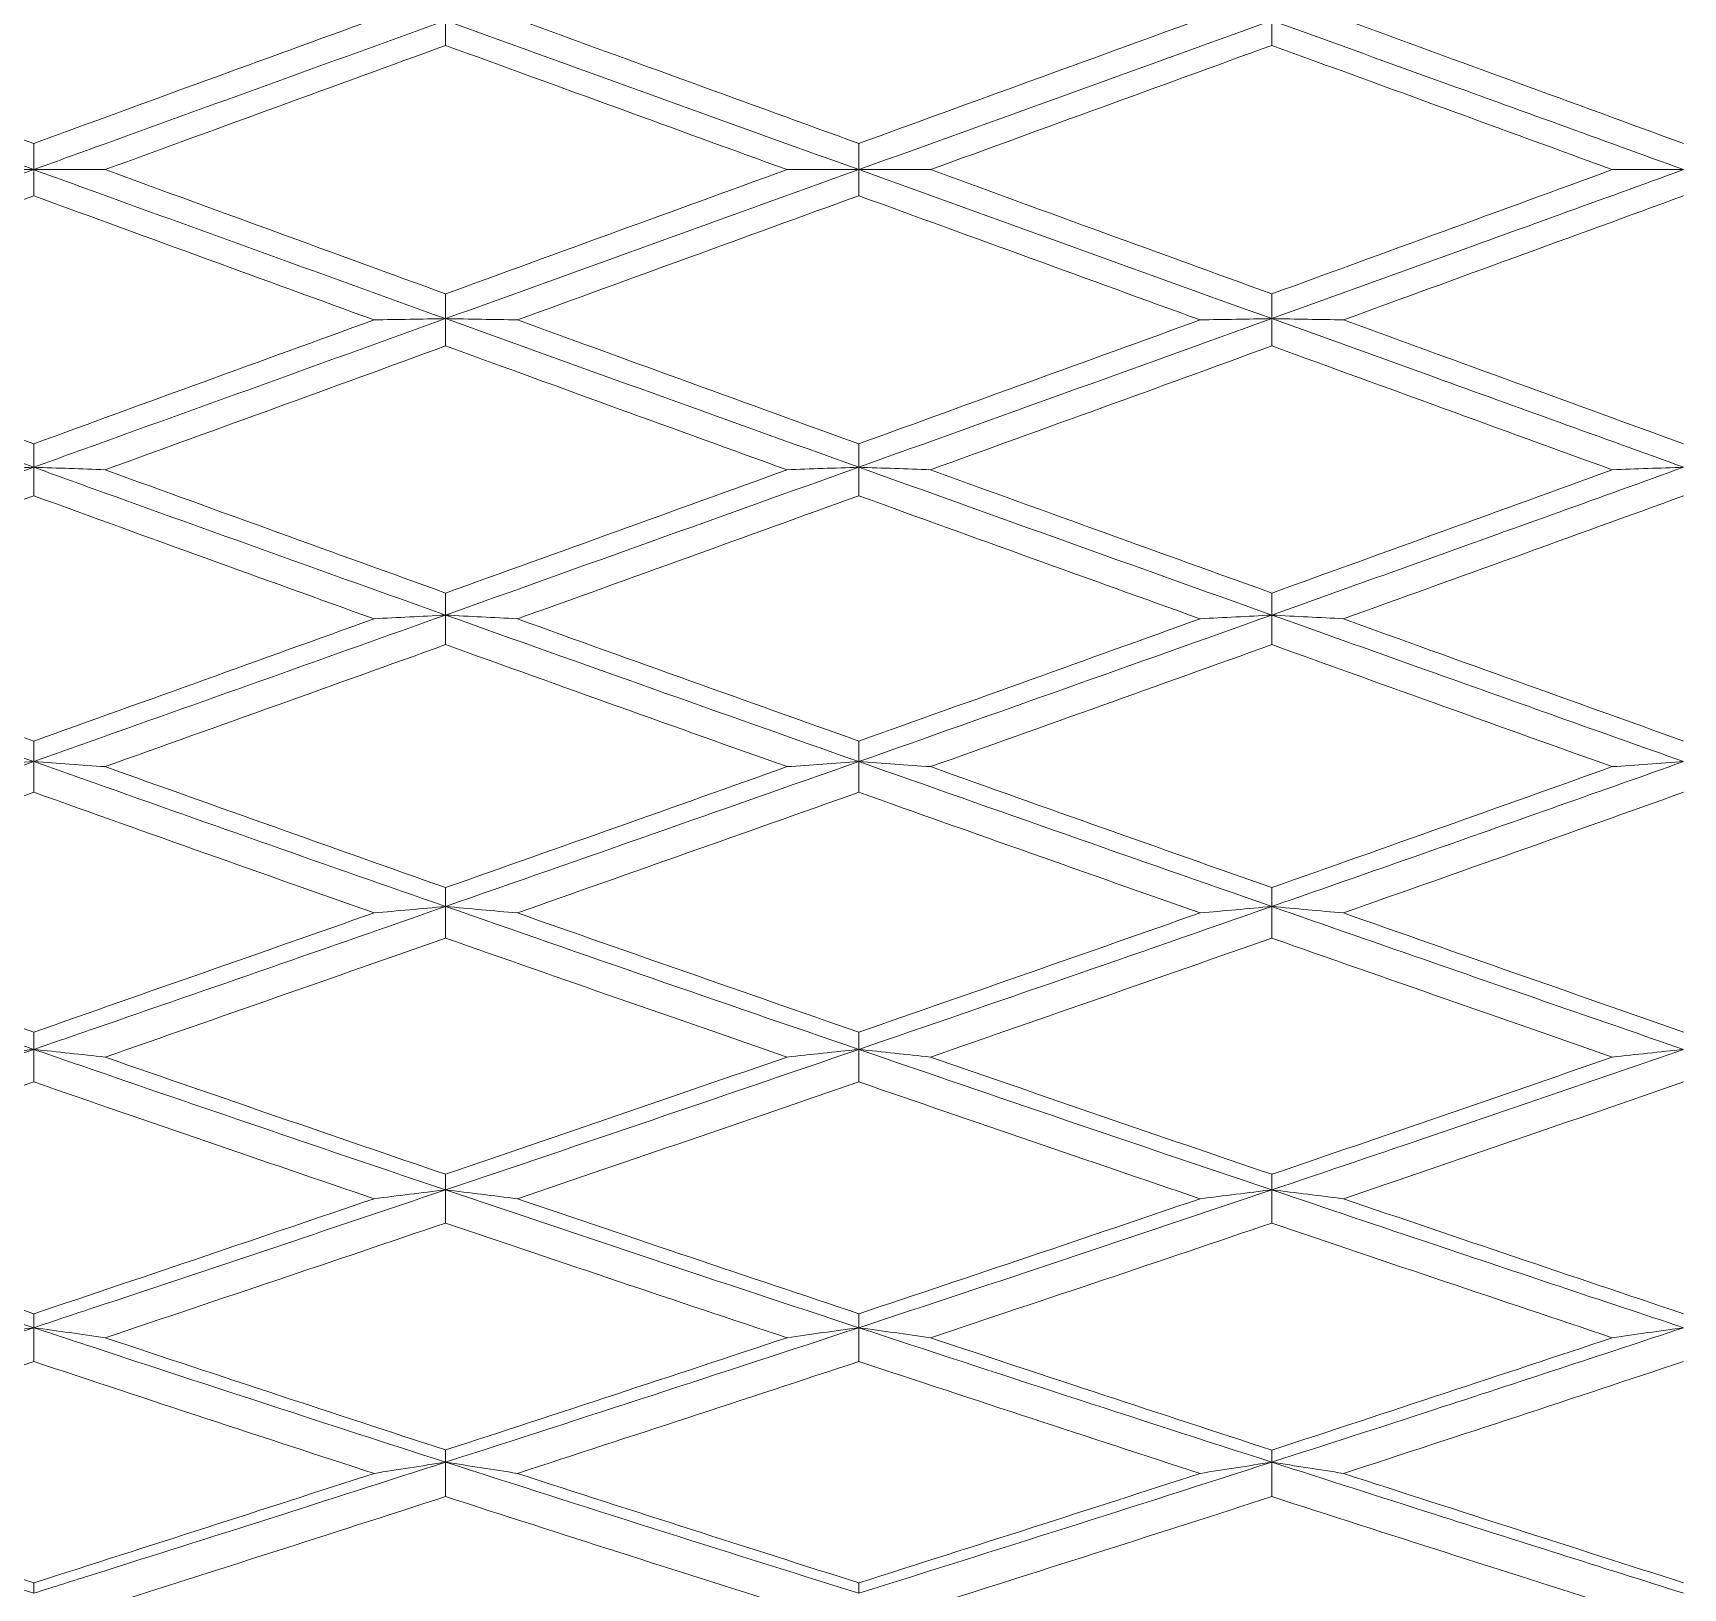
# Model space of a CAD drawing. Extents: x 6453 to 7582, y 0 to 827.
# Drawn here: x 6869.11 to 6879.16, y 208.62 to 218.1 of the extents above; entities that cross this region are included whole.
import ezdxf

# ---------------------------------------------------------------- set-up
doc = ezdxf.new("R2010")
doc.units = 0
doc.header["$LTSCALE"] = 30
doc.header["$MEASUREMENT"] = 0
doc.linetypes.add('CENTER', pattern=[2, 1.25, -0.25, 0.25, -0.25])
doc.layers.add('1', color=7, linetype='CONTINUOUS')
doc.layers.add('DEF_LAYER_ASSEM_MEMBER', color=7, linetype='CONTINUOUS')

msp = doc.modelspace()

# ---------------------------------------------------------------- linework, layer by layer
at = {"layer": '1', "color": 7, "linetype": 'Continuous', "lineweight": 18}
for points in [[(6869.114, 217.263), (6868.279, 217.566), (6867.447, 217.869), (6866.618, 218.171)], [(6867.051, 218.179), (6867.402, 218.05), (6868.097, 217.795), (6868.777, 217.546), (6869.114, 217.422)], [(6869.114, 217.422), (6869.468, 217.552), (6870.167, 217.808), (6870.85, 218.056), (6871.187, 218.179)], [(6871.623, 218.02), (6871.623, 218.045), (6871.623, 218.096), (6871.623, 218.146), (6871.623, 218.171)], [(6874.14, 217.263), (6873.3, 217.566), (6872.461, 217.869), (6871.623, 218.171)], [(6872.06, 218.179), (6872.416, 218.049), (6873.12, 217.794), (6873.803, 217.545), (6874.14, 217.422)], [(6874.14, 217.422), (6874.487, 217.549), (6875.182, 217.802), (6875.874, 218.053), (6876.219, 218.179)], [(6876.656, 218.171), (6875.818, 217.869), (6874.979, 217.566), (6874.14, 217.263)], [(6876.656, 218.171), (6876.656, 218.146), (6876.656, 218.096), (6876.656, 218.045), (6876.656, 218.02)], [(6877.092, 218.179), (6877.451, 218.049), (6878.154, 217.792), (6878.833, 217.544), (6879.165, 217.422)], [(6871.623, 218.02), (6871.286, 217.897), (6870.603, 217.648), (6869.903, 217.393), (6869.549, 217.263)], [(6873.703, 217.263), (6873.365, 217.386), (6872.68, 217.635), (6871.978, 217.891), (6871.623, 218.02)], [(6876.656, 218.02), (6876.311, 217.895), (6875.62, 217.643), (6874.925, 217.39), (6874.577, 217.263)], [(6878.73, 217.263), (6878.397, 217.385), (6877.719, 217.633), (6877.014, 217.89), (6876.656, 218.02)], [(6869.114, 217.422), (6869.114, 217.396), (6869.114, 217.343), (6869.114, 217.29), (6869.114, 217.263)], [(6874.14, 217.422), (6874.14, 217.396), (6874.14, 217.343), (6874.14, 217.29), (6874.14, 217.263)], [(6869.114, 217.263), (6868.279, 216.96), (6867.447, 216.658), (6866.618, 216.355)], [(6869.114, 217.263), (6869.041, 217.263), (6868.895, 217.263), (6868.751, 217.263), (6868.679, 217.263)], [(6869.114, 217.104), (6869.114, 217.131), (6869.114, 217.184), (6869.114, 217.237), (6869.114, 217.263)], [(6869.114, 217.263), (6869.187, 217.263), (6869.332, 217.263), (6869.477, 217.263), (6869.549, 217.263)], [(6869.549, 217.263), (6869.903, 217.134), (6870.603, 216.878), (6871.286, 216.629), (6871.623, 216.506)], [(6871.623, 216.506), (6871.968, 216.632), (6872.66, 216.884), (6873.355, 217.137), (6873.703, 217.263)], [(6874.14, 217.263), (6873.3, 216.96), (6872.461, 216.658), (6871.623, 216.355)], [(6874.14, 217.263), (6874.066, 217.263), (6873.92, 217.263), (6873.775, 217.263), (6873.703, 217.263)], [(6874.14, 217.104), (6874.14, 217.131), (6874.14, 217.184), (6874.14, 217.237), (6874.14, 217.263)], [(6876.656, 216.355), (6875.818, 216.658), (6874.979, 216.96), (6874.14, 217.263)], [(6874.14, 217.263), (6874.213, 217.263), (6874.359, 217.263), (6874.504, 217.263), (6874.577, 217.263)], [(6874.577, 217.263), (6874.935, 217.133), (6875.639, 216.876), (6876.321, 216.628), (6876.656, 216.506)], [(6876.656, 216.506), (6877.006, 216.634), (6877.702, 216.887), (6878.389, 217.138), (6878.73, 217.263)], [(6878.73, 217.263), (6878.802, 217.263), (6878.947, 217.263), (6879.092, 217.263), (6879.165, 217.263)], [(6869.114, 217.104), (6868.777, 216.981), (6868.097, 216.732), (6867.402, 216.476), (6867.051, 216.347)], [(6871.187, 216.347), (6870.851, 216.47), (6870.169, 216.718), (6869.469, 216.974), (6869.114, 217.104)], [(6874.14, 217.104), (6873.792, 216.978), (6873.097, 216.725), (6872.405, 216.473), (6872.06, 216.347)], [(6876.219, 216.347), (6875.88, 216.471), (6875.193, 216.721), (6874.493, 216.976), (6874.14, 217.104)], [(6879.165, 217.104), (6878.825, 216.979), (6878.138, 216.729), (6877.442, 216.475), (6877.092, 216.347)], [(6871.623, 216.506), (6871.623, 216.481), (6871.623, 216.431), (6871.623, 216.38), (6871.623, 216.355)], [(6876.656, 216.506), (6876.656, 216.481), (6876.656, 216.431), (6876.656, 216.38), (6876.656, 216.355)], [(6869.114, 215.45), (6868.279, 215.751), (6867.447, 216.053), (6866.618, 216.355)], [(6867.051, 216.347), (6867.405, 216.217), (6868.103, 215.961), (6868.78, 215.714), (6869.114, 215.592)], [(6869.114, 215.592), (6869.46, 215.719), (6870.152, 215.971), (6870.842, 216.222), (6871.187, 216.347)], [(6871.623, 216.355), (6871.55, 216.354), (6871.404, 216.351), (6871.259, 216.349), (6871.187, 216.347)], [(6871.623, 216.189), (6871.623, 216.216), (6871.623, 216.272), (6871.623, 216.328), (6871.623, 216.355)], [(6874.14, 215.45), (6873.3, 215.751), (6872.461, 216.053), (6871.623, 216.355)], [(6871.623, 216.355), (6871.696, 216.354), (6871.842, 216.351), (6871.987, 216.349), (6872.06, 216.347)], [(6872.06, 216.347), (6872.417, 216.218), (6873.12, 215.962), (6873.803, 215.714), (6874.14, 215.592)], [(6876.656, 216.355), (6875.818, 216.053), (6874.979, 215.751), (6874.14, 215.45)], [(6874.14, 215.592), (6874.488, 215.719), (6875.184, 215.971), (6875.875, 216.222), (6876.219, 216.347)], [(6876.656, 216.355), (6876.583, 216.354), (6876.437, 216.351), (6876.292, 216.349), (6876.219, 216.347)], [(6876.656, 216.189), (6876.656, 216.216), (6876.656, 216.272), (6876.656, 216.328), (6876.656, 216.355)], [(6876.656, 216.355), (6876.729, 216.354), (6876.875, 216.351), (6877.02, 216.349), (6877.092, 216.347)], [(6877.092, 216.347), (6877.451, 216.217), (6878.155, 215.96), (6878.833, 215.713), (6879.165, 215.592)], [(6871.623, 216.189), (6871.279, 216.063), (6870.589, 215.812), (6869.896, 215.56), (6869.549, 215.434)], [(6873.703, 215.434), (6873.364, 215.556), (6872.679, 215.805), (6871.978, 216.06), (6871.623, 216.189)], [(6876.656, 216.189), (6876.312, 216.063), (6875.621, 215.812), (6874.925, 215.56), (6874.577, 215.434)], [(6878.73, 215.434), (6878.39, 215.558), (6877.704, 215.807), (6877.007, 216.061), (6876.656, 216.189)], [(6869.114, 215.592), (6869.114, 215.569), (6869.114, 215.521), (6869.114, 215.473), (6869.114, 215.45)], [(6874.14, 215.592), (6874.14, 215.569), (6874.14, 215.521), (6874.14, 215.473), (6874.14, 215.45)], [(6869.114, 215.45), (6868.279, 215.149), (6867.447, 214.848), (6866.618, 214.549)], [(6869.114, 215.45), (6869.041, 215.447), (6868.895, 215.442), (6868.751, 215.437), (6868.679, 215.434)], [(6869.114, 215.276), (6869.114, 215.305), (6869.114, 215.363), (6869.114, 215.421), (6869.114, 215.45)], [(6869.114, 215.45), (6869.187, 215.447), (6869.332, 215.442), (6869.477, 215.437), (6869.549, 215.434)], [(6869.549, 215.434), (6869.904, 215.305), (6870.605, 215.051), (6871.287, 214.804), (6871.623, 214.683)], [(6874.14, 215.45), (6873.3, 215.149), (6872.461, 214.848), (6871.623, 214.549)], [(6871.623, 214.683), (6871.97, 214.808), (6872.664, 215.058), (6873.357, 215.309), (6873.703, 215.434)], [(6874.14, 215.45), (6874.066, 215.447), (6873.92, 215.442), (6873.775, 215.437), (6873.703, 215.434)], [(6874.14, 215.276), (6874.14, 215.305), (6874.14, 215.363), (6874.14, 215.421), (6874.14, 215.45)], [(6876.656, 214.549), (6875.818, 214.848), (6874.979, 215.149), (6874.14, 215.45)], [(6874.14, 215.45), (6874.213, 215.447), (6874.359, 215.442), (6874.504, 215.437), (6874.577, 215.434)], [(6874.577, 215.434), (6874.935, 215.304), (6875.64, 215.049), (6876.321, 214.804), (6876.656, 214.683)], [(6876.656, 214.683), (6877.006, 214.809), (6877.703, 215.061), (6878.389, 215.31), (6878.73, 215.434)], [(6879.165, 215.45), (6879.092, 215.447), (6878.947, 215.442), (6878.802, 215.437), (6878.73, 215.434)], [(6869.114, 215.276), (6868.768, 215.15), (6868.079, 214.899), (6867.393, 214.65), (6867.051, 214.526)], [(6871.187, 214.526), (6870.85, 214.647), (6870.168, 214.893), (6869.468, 215.147), (6869.114, 215.276)], [(6874.14, 215.276), (6873.793, 215.151), (6873.1, 214.9), (6872.407, 214.65), (6872.06, 214.526)], [(6876.219, 214.526), (6875.88, 214.648), (6875.194, 214.895), (6874.493, 215.148), (6874.14, 215.276)], [(6879.165, 215.276), (6878.825, 215.152), (6878.139, 214.903), (6877.443, 214.652), (6877.092, 214.526)], [(6871.623, 214.683), (6871.623, 214.661), (6871.623, 214.616), (6871.623, 214.571), (6871.623, 214.549)], [(6876.656, 214.683), (6876.656, 214.661), (6876.656, 214.616), (6876.656, 214.571), (6876.656, 214.549)], [(6869.114, 213.656), (6868.279, 213.952), (6867.447, 214.25), (6866.618, 214.549)], [(6867.051, 214.526), (6867.388, 214.403), (6868.068, 214.156), (6868.763, 213.906), (6869.114, 213.781)], [(6869.114, 213.781), (6869.461, 213.905), (6870.155, 214.154), (6870.843, 214.402), (6871.187, 214.526)], [(6871.623, 214.549), (6871.55, 214.545), (6871.404, 214.537), (6871.259, 214.53), (6871.187, 214.526)], [(6871.623, 214.369), (6871.623, 214.399), (6871.623, 214.459), (6871.623, 214.519), (6871.623, 214.549)], [(6874.14, 213.656), (6873.3, 213.952), (6872.461, 214.25), (6871.623, 214.549)], [(6871.623, 214.549), (6871.696, 214.545), (6871.842, 214.537), (6871.987, 214.53), (6872.06, 214.526)], [(6872.06, 214.526), (6872.414, 214.398), (6873.115, 214.147), (6873.8, 213.902), (6874.14, 213.781)], [(6876.656, 214.549), (6875.818, 214.25), (6874.979, 213.952), (6874.14, 213.656)], [(6874.14, 213.781), (6874.489, 213.905), (6875.185, 214.154), (6875.875, 214.402), (6876.219, 214.526)], [(6876.656, 214.549), (6876.583, 214.545), (6876.437, 214.537), (6876.292, 214.53), (6876.219, 214.526)], [(6876.656, 214.369), (6876.656, 214.399), (6876.656, 214.459), (6876.656, 214.519), (6876.656, 214.549)], [(6876.656, 214.549), (6876.729, 214.545), (6876.875, 214.537), (6877.02, 214.53), (6877.092, 214.526)], [(6877.092, 214.526), (6877.451, 214.396), (6878.155, 214.143), (6878.833, 213.9), (6879.165, 213.781)], [(6871.623, 214.369), (6871.281, 214.245), (6870.592, 213.998), (6869.898, 213.75), (6869.549, 213.625)], [(6873.703, 213.625), (6873.364, 213.745), (6872.679, 213.99), (6871.978, 214.241), (6871.623, 214.369)], [(6876.656, 214.369), (6876.312, 214.245), (6875.622, 213.998), (6874.926, 213.749), (6874.577, 213.625)], [(6878.73, 213.625), (6878.391, 213.746), (6877.707, 213.991), (6877.008, 214.242), (6876.656, 214.369)], [(6869.114, 213.781), (6869.114, 213.76), (6869.114, 213.718), (6869.114, 213.677), (6869.114, 213.656)], [(6874.14, 213.781), (6874.14, 213.76), (6874.14, 213.718), (6874.14, 213.677), (6874.14, 213.656)], [(6869.114, 213.656), (6868.279, 213.36), (6867.447, 213.065), (6866.618, 212.773)], [(6869.114, 213.656), (6869.041, 213.651), (6868.895, 213.64), (6868.751, 213.63), (6868.679, 213.625)], [(6869.114, 213.469), (6869.114, 213.5), (6869.114, 213.563), (6869.114, 213.625), (6869.114, 213.656)], [(6869.114, 213.656), (6869.187, 213.651), (6869.332, 213.64), (6869.477, 213.63), (6869.549, 213.625)], [(6869.549, 213.625), (6869.89, 213.503), (6870.578, 213.258), (6871.273, 213.011), (6871.623, 212.888)], [(6874.14, 213.656), (6873.3, 213.36), (6872.461, 213.065), (6871.623, 212.773)], [(6871.623, 212.888), (6871.971, 213.011), (6872.666, 213.256), (6873.358, 213.502), (6873.703, 213.625)], [(6874.14, 213.656), (6874.066, 213.651), (6873.92, 213.64), (6873.775, 213.63), (6873.703, 213.625)], [(6874.14, 213.469), (6874.14, 213.501), (6874.14, 213.563), (6874.14, 213.625), (6874.14, 213.656)], [(6876.656, 212.773), (6875.818, 213.065), (6874.979, 213.36), (6874.14, 213.656)], [(6874.14, 213.656), (6874.213, 213.651), (6874.359, 213.64), (6874.504, 213.63), (6874.577, 213.625)], [(6874.577, 213.625), (6874.929, 213.499), (6875.627, 213.251), (6876.315, 213.008), (6876.656, 212.888)], [(6876.656, 212.888), (6877.007, 213.012), (6877.705, 213.259), (6878.39, 213.503), (6878.73, 213.625)], [(6879.165, 213.656), (6879.092, 213.651), (6878.947, 213.64), (6878.802, 213.63), (6878.73, 213.625)], [(6869.114, 213.469), (6868.768, 213.346), (6868.079, 213.1), (6867.393, 212.856), (6867.051, 212.734)], [(6871.187, 212.734), (6870.85, 212.853), (6870.167, 213.094), (6869.468, 213.343), (6869.114, 213.469)], [(6874.14, 213.469), (6873.794, 213.346), (6873.101, 213.101), (6872.407, 212.856), (6872.06, 212.734)], [(6876.219, 212.734), (6875.881, 212.853), (6875.195, 213.095), (6874.494, 213.343), (6874.14, 213.469)], [(6879.165, 213.469), (6878.826, 213.348), (6878.142, 213.104), (6877.444, 212.858), (6877.092, 212.734)], [(6871.623, 212.888), (6871.623, 212.869), (6871.623, 212.83), (6871.623, 212.792), (6871.623, 212.773)], [(6876.656, 212.888), (6876.656, 212.869), (6876.656, 212.83), (6876.656, 212.792), (6876.656, 212.773)], [(6869.114, 211.902), (6868.279, 212.19), (6867.447, 212.48), (6866.618, 212.773)], [(6867.051, 212.734), (6867.402, 212.609), (6868.097, 212.363), (6868.777, 212.124), (6869.114, 212.007)], [(6869.114, 212.007), (6869.462, 212.129), (6870.156, 212.372), (6870.844, 212.613), (6871.187, 212.734)], [(6871.623, 212.773), (6871.55, 212.766), (6871.404, 212.753), (6871.259, 212.74), (6871.187, 212.734)], [(6871.623, 212.58), (6871.623, 212.613), (6871.623, 212.677), (6871.623, 212.741), (6871.623, 212.773)], [(6874.14, 211.902), (6873.3, 212.19), (6872.461, 212.48), (6871.623, 212.773)], [(6871.623, 212.773), (6871.696, 212.766), (6871.842, 212.753), (6871.987, 212.74), (6872.06, 212.734)], [(6872.06, 212.734), (6872.405, 212.612), (6873.097, 212.37), (6873.792, 212.128), (6874.14, 212.007)], [(6876.656, 212.773), (6875.818, 212.48), (6874.979, 212.19), (6874.14, 211.902)], [(6874.14, 212.007), (6874.49, 212.129), (6875.186, 212.371), (6875.876, 212.613), (6876.219, 212.734)], [(6876.656, 212.773), (6876.583, 212.766), (6876.437, 212.753), (6876.292, 212.74), (6876.219, 212.734)], [(6876.656, 212.58), (6876.656, 212.613), (6876.656, 212.677), (6876.656, 212.741), (6876.656, 212.773)], [(6876.656, 212.773), (6876.729, 212.766), (6876.875, 212.753), (6877.02, 212.74), (6877.092, 212.734)], [(6877.092, 212.734), (6877.443, 212.61), (6878.14, 212.366), (6878.825, 212.126), (6879.165, 212.007)], [(6871.623, 212.58), (6871.282, 212.461), (6870.595, 212.22), (6869.899, 211.977), (6869.549, 211.855)], [(6873.703, 211.855), (6873.364, 211.973), (6872.679, 212.21), (6871.978, 212.456), (6871.623, 212.58)], [(6876.656, 212.58), (6876.313, 212.46), (6875.624, 212.219), (6874.927, 211.977), (6874.577, 211.855)], [(6878.73, 211.855), (6878.393, 211.973), (6877.709, 212.211), (6877.01, 212.456), (6876.656, 212.58)], [(6869.114, 212.007), (6869.114, 211.989), (6869.114, 211.954), (6869.114, 211.919), (6869.114, 211.902)], [(6874.14, 212.007), (6874.14, 211.989), (6874.14, 211.954), (6874.14, 211.919), (6874.14, 211.902)], [(6869.114, 211.902), (6868.279, 211.614), (6867.447, 211.328), (6866.618, 211.046)], [(6869.114, 211.902), (6869.041, 211.894), (6868.895, 211.879), (6868.751, 211.863), (6868.679, 211.855)], [(6869.114, 211.704), (6869.114, 211.737), (6869.114, 211.803), (6869.114, 211.869), (6869.114, 211.902)], [(6869.114, 211.902), (6869.187, 211.894), (6869.332, 211.879), (6869.477, 211.863), (6869.549, 211.855)], [(6874.14, 211.902), (6873.3, 211.614), (6872.461, 211.328), (6871.623, 211.046)], [(6874.14, 211.902), (6874.066, 211.894), (6873.92, 211.879), (6873.775, 211.863), (6873.703, 211.855)], [(6874.14, 211.704), (6874.14, 211.737), (6874.14, 211.803), (6874.14, 211.869), (6874.14, 211.902)], [(6876.656, 211.046), (6875.818, 211.328), (6874.979, 211.614), (6874.14, 211.902)], [(6874.14, 211.902), (6874.213, 211.894), (6874.359, 211.879), (6874.504, 211.863), (6874.577, 211.855)], [(6879.165, 211.902), (6879.092, 211.894), (6878.947, 211.879), (6878.802, 211.863), (6878.73, 211.855)], [(6869.549, 211.855), (6869.903, 211.732), (6870.603, 211.49), (6871.286, 211.256), (6871.623, 211.141)], [(6871.623, 211.141), (6871.973, 211.26), (6872.67, 211.499), (6873.359, 211.737), (6873.703, 211.855)], [(6874.577, 211.855), (6874.924, 211.735), (6875.619, 211.495), (6876.311, 211.258), (6876.656, 211.141)], [(6876.656, 211.141), (6876.999, 211.258), (6877.688, 211.494), (6878.382, 211.734), (6878.73, 211.855)], [(6869.114, 211.704), (6868.768, 211.584), (6868.078, 211.345), (6867.392, 211.109), (6867.051, 210.992)], [(6871.187, 210.992), (6870.85, 211.107), (6870.167, 211.34), (6869.467, 211.582), (6869.114, 211.704)], [(6874.14, 211.704), (6873.795, 211.585), (6873.103, 211.348), (6872.408, 211.11), (6872.06, 210.992)], [(6876.219, 210.992), (6875.881, 211.107), (6875.197, 211.341), (6874.495, 211.582), (6874.14, 211.704)], [(6879.165, 211.704), (6878.824, 211.586), (6878.136, 211.348), (6877.441, 211.111), (6877.092, 210.992)], [(6871.623, 211.141), (6871.623, 211.125), (6871.623, 211.093), (6871.623, 211.061), (6871.623, 211.046)], [(6876.656, 211.141), (6876.656, 211.125), (6876.656, 211.093), (6876.656, 211.061), (6876.656, 211.046)], [(6869.114, 210.206), (6868.279, 210.483), (6867.447, 210.763), (6866.618, 211.046)], [(6867.051, 210.992), (6867.402, 210.871), (6868.097, 210.634), (6868.777, 210.404), (6869.114, 210.291)], [(6869.114, 210.291), (6869.464, 210.408), (6870.159, 210.643), (6870.846, 210.876), (6871.187, 210.992)], [(6871.623, 211.046), (6871.55, 211.037), (6871.404, 211.019), (6871.259, 211.001), (6871.187, 210.992)], [(6871.623, 210.844), (6871.623, 210.877), (6871.623, 210.945), (6871.623, 211.012), (6871.623, 211.046)], [(6874.14, 210.206), (6873.3, 210.483), (6872.461, 210.763), (6871.623, 211.046)], [(6871.623, 211.046), (6871.696, 211.037), (6871.842, 211.019), (6871.987, 211.001), (6872.06, 210.992)], [(6872.06, 210.992), (6872.416, 210.871), (6873.119, 210.633), (6873.803, 210.404), (6874.14, 210.291)], [(6876.656, 211.046), (6875.818, 210.763), (6874.979, 210.483), (6874.14, 210.206)], [(6874.14, 210.291), (6874.486, 210.407), (6875.179, 210.639), (6875.872, 210.874), (6876.219, 210.992)], [(6876.656, 211.046), (6876.583, 211.037), (6876.437, 211.019), (6876.292, 211.001), (6876.219, 210.992)], [(6876.656, 210.844), (6876.656, 210.877), (6876.656, 210.945), (6876.656, 211.012), (6876.656, 211.046)], [(6876.656, 211.046), (6876.729, 211.037), (6876.875, 211.019), (6877.02, 211.001), (6877.092, 210.992)], [(6877.092, 210.992), (6877.441, 210.873), (6878.136, 210.637), (6878.823, 210.406), (6879.165, 210.291)], [(6871.623, 210.844), (6871.284, 210.729), (6870.599, 210.497), (6869.901, 210.263), (6869.549, 210.145)], [(6873.703, 210.145), (6873.365, 210.257), (6872.682, 210.486), (6871.979, 210.723), (6871.623, 210.844)], [(6876.656, 210.844), (6876.319, 210.729), (6875.635, 210.498), (6874.932, 210.264), (6874.577, 210.145)], [(6878.73, 210.145), (6878.394, 210.258), (6877.712, 210.486), (6877.011, 210.723), (6876.656, 210.844)], [(6869.114, 210.291), (6869.114, 210.277), (6869.114, 210.249), (6869.114, 210.22), (6869.114, 210.206)], [(6874.14, 210.291), (6874.14, 210.277), (6874.14, 210.249), (6874.14, 210.22), (6874.14, 210.206)], [(6869.114, 210.206), (6868.279, 209.93), (6867.447, 209.656), (6866.618, 209.387)], [(6869.114, 210.206), (6869.041, 210.196), (6868.895, 210.176), (6868.751, 210.156), (6868.679, 210.145)], [(6869.114, 210), (6869.114, 210.035), (6869.114, 210.103), (6869.114, 210.172), (6869.114, 210.206)], [(6869.114, 210.206), (6869.187, 210.196), (6869.332, 210.176), (6869.477, 210.156), (6869.549, 210.145)], [(6874.14, 210.206), (6873.3, 209.93), (6872.461, 209.656), (6871.623, 209.387)], [(6874.14, 210.206), (6874.066, 210.196), (6873.92, 210.176), (6873.775, 210.156), (6873.703, 210.145)], [(6874.14, 210), (6874.14, 210.035), (6874.14, 210.103), (6874.14, 210.172), (6874.14, 210.206)], [(6876.656, 209.387), (6875.818, 209.656), (6874.979, 209.93), (6874.14, 210.206)], [(6874.14, 210.206), (6874.213, 210.196), (6874.359, 210.176), (6874.504, 210.156), (6874.577, 210.145)], [(6879.165, 210.206), (6879.092, 210.196), (6878.947, 210.176), (6878.802, 210.156), (6878.73, 210.145)], [(6869.549, 210.145), (6869.903, 210.027), (6870.603, 209.795), (6871.286, 209.571), (6871.623, 209.461)], [(6871.623, 209.461), (6871.967, 209.573), (6872.657, 209.799), (6873.353, 210.029), (6873.703, 210.145)], [(6874.577, 210.145), (6874.934, 210.026), (6875.638, 209.793), (6876.32, 209.57), (6876.656, 209.46)], [(6876.656, 209.46), (6877.015, 209.578), (6877.719, 209.809), (6878.398, 210.034), (6878.73, 210.145)], [(6869.114, 210), (6868.767, 209.885), (6868.076, 209.656), (6867.391, 209.43), (6867.051, 209.318)], [(6871.187, 209.318), (6870.85, 209.428), (6870.167, 209.651), (6869.468, 209.883), (6869.114, 210)], [(6874.14, 210), (6873.792, 209.885), (6873.098, 209.657), (6872.406, 209.431), (6872.06, 209.318)], [(6876.219, 209.318), (6875.884, 209.427), (6875.201, 209.65), (6874.497, 209.882), (6874.14, 210)], [(6879.165, 210), (6878.833, 209.89), (6878.155, 209.665), (6877.451, 209.435), (6877.092, 209.318)], [(6869.114, 208.588), (6868.279, 208.851), (6867.447, 209.117), (6866.618, 209.387)], [(6871.623, 209.387), (6871.55, 209.375), (6871.404, 209.353), (6871.259, 209.33), (6871.187, 209.318)], [(6871.623, 209.461), (6871.623, 209.448), (6871.623, 209.423), (6871.623, 209.399), (6871.623, 209.387)], [(6871.623, 209.177), (6871.623, 209.212), (6871.623, 209.282), (6871.623, 209.352), (6871.623, 209.387)], [(6874.14, 208.588), (6873.3, 208.851), (6872.461, 209.117), (6871.623, 209.387)], [(6871.623, 209.387), (6871.696, 209.375), (6871.842, 209.353), (6871.987, 209.33), (6872.06, 209.318)], [(6876.656, 209.387), (6875.818, 209.117), (6874.979, 208.851), (6874.14, 208.588)], [(6876.656, 209.387), (6876.583, 209.375), (6876.437, 209.353), (6876.292, 209.33), (6876.219, 209.318)], [(6876.656, 209.46), (6876.656, 209.448), (6876.656, 209.423), (6876.656, 209.399), (6876.656, 209.387)], [(6876.656, 209.177), (6876.656, 209.212), (6876.656, 209.282), (6876.656, 209.352), (6876.656, 209.387)], [(6876.656, 209.387), (6876.729, 209.375), (6876.875, 209.353), (6877.02, 209.33), (6877.092, 209.318)], [(6867.051, 209.318), (6867.402, 209.203), (6868.097, 208.977), (6868.777, 208.759), (6869.114, 208.651)], [(6869.114, 208.651), (6869.467, 208.764), (6870.167, 208.988), (6870.85, 209.209), (6871.187, 209.318)], [(6872.06, 209.318), (6872.416, 209.203), (6873.119, 208.976), (6873.803, 208.758), (6874.14, 208.651)], [(6874.14, 208.651), (6874.497, 208.765), (6875.201, 208.989), (6875.883, 209.209), (6876.219, 209.318)], [(6877.092, 209.318), (6877.45, 209.202), (6878.154, 208.975), (6878.832, 208.758), (6879.165, 208.651)], [(6871.623, 209.177), (6871.267, 209.062), (6870.565, 208.836), (6869.884, 208.619), (6869.549, 208.513)], [(6873.703, 208.513), (6873.366, 208.619), (6872.682, 208.836), (6871.979, 209.062), (6871.623, 209.177)], [(6876.656, 209.177), (6876.32, 209.068), (6875.637, 208.849), (6874.934, 208.626), (6874.577, 208.513)], [(6878.73, 208.513), (6878.397, 208.619), (6877.718, 208.835), (6877.014, 209.061), (6876.656, 209.177)], [(6869.114, 208.651), (6869.114, 208.641), (6869.114, 208.62), (6869.114, 208.599), (6869.114, 208.588)], [(6874.14, 208.651), (6874.14, 208.641), (6874.14, 208.62), (6874.14, 208.599), (6874.14, 208.588)]]:
    msp.add_open_spline(points, degree=3, dxfattribs=at)
for points, knots in [([(6871.623, 218.171), (6870.908, 217.913), (6870.071, 217.611), (6869.236, 217.308), (6869.114, 217.263)], [0, 0, 0, 0, 0.853118, 1, 1, 1, 1]), ([(6879.165, 217.263), (6878.66, 217.447), (6877.824, 217.749), (6876.987, 218.052), (6876.656, 218.171)], [0, 0, 0, 0, 0.605509, 1, 1, 1, 1]), ([(6871.623, 216.355), (6870.908, 216.613), (6870.071, 216.916), (6869.236, 217.219), (6869.114, 217.263)], [0, 0, 0, 0, 0.853118, 1, 1, 1, 1]), ([(6879.165, 217.263), (6878.66, 217.08), (6877.824, 216.777), (6876.987, 216.475), (6876.656, 216.355)], [0, 0, 0, 0, 0.605509, 1, 1, 1, 1]), ([(6871.623, 216.355), (6870.908, 216.097), (6870.071, 215.795), (6869.236, 215.494), (6869.114, 215.45)], [0, 0, 0, 0, 0.853118, 1, 1, 1, 1]), ([(6879.165, 215.45), (6878.66, 215.632), (6877.824, 215.934), (6876.987, 216.236), (6876.656, 216.355)], [0, 0, 0, 0, 0.605509, 1, 1, 1, 1]), ([(6871.623, 214.549), (6870.908, 214.804), (6870.071, 215.104), (6869.236, 215.405), (6869.114, 215.45)], [0, 0, 0, 0, 0.853118, 1, 1, 1, 1]), ([(6879.165, 215.45), (6878.66, 215.267), (6877.824, 214.967), (6876.987, 214.667), (6876.656, 214.549)], [0, 0, 0, 0, 0.605509, 1, 1, 1, 1]), ([(6871.623, 214.549), (6870.908, 214.294), (6870.071, 213.996), (6869.236, 213.7), (6869.114, 213.656)], [0, 0, 0, 0, 0.853118, 1, 1, 1, 1]), ([(6879.165, 213.656), (6878.66, 213.835), (6877.824, 214.133), (6876.987, 214.431), (6876.656, 214.549)], [0, 0, 0, 0, 0.605509, 1, 1, 1, 1]), ([(6871.623, 212.773), (6870.908, 213.022), (6870.071, 213.317), (6869.236, 213.613), (6869.114, 213.656)], [0, 0, 0, 0, 0.853118, 1, 1, 1, 1]), ([(6879.165, 213.656), (6878.66, 213.477), (6877.824, 213.181), (6876.987, 212.888), (6876.656, 212.773)], [0, 0, 0, 0, 0.605509, 1, 1, 1, 1]), ([(6871.623, 212.773), (6870.908, 212.523), (6870.071, 212.232), (6869.236, 211.944), (6869.114, 211.902)], [0, 0, 0, 0, 0.853118, 1, 1, 1, 1]), ([(6879.165, 211.902), (6878.66, 212.076), (6877.824, 212.366), (6876.987, 212.657), (6876.656, 212.773)], [0, 0, 0, 0, 0.605509, 1, 1, 1, 1]), ([(6871.623, 211.046), (6870.908, 211.287), (6870.071, 211.572), (6869.236, 211.86), (6869.114, 211.902)], [0, 0, 0, 0, 0.853118, 1, 1, 1, 1]), ([(6879.165, 211.902), (6878.66, 211.727), (6877.824, 211.441), (6876.987, 211.157), (6876.656, 211.046)], [0, 0, 0, 0, 0.605509, 1, 1, 1, 1]), ([(6871.623, 211.046), (6870.908, 210.804), (6870.071, 210.524), (6869.236, 210.247), (6869.114, 210.206)], [0, 0, 0, 0, 0.853118, 1, 1, 1, 1]), ([(6879.165, 210.206), (6878.66, 210.374), (6877.824, 210.652), (6876.987, 210.934), (6876.656, 211.046)], [0, 0, 0, 0, 0.605509, 1, 1, 1, 1]), ([(6871.623, 209.387), (6870.908, 209.617), (6870.071, 209.89), (6869.236, 210.166), (6869.114, 210.206)], [0, 0, 0, 0, 0.853118, 1, 1, 1, 1]), ([(6879.165, 210.206), (6878.66, 210.039), (6877.824, 209.764), (6876.987, 209.493), (6876.656, 209.387)], [0, 0, 0, 0, 0.605509, 1, 1, 1, 1]), ([(6871.623, 209.387), (6870.908, 209.156), (6870.071, 208.89), (6869.236, 208.627), (6869.114, 208.588)], [0, 0, 0, 0, 0.853118, 1, 1, 1, 1]), ([(6879.165, 208.588), (6878.66, 208.747), (6877.824, 209.012), (6876.987, 209.28), (6876.656, 209.387)], [0, 0, 0, 0, 0.605509, 1, 1, 1, 1])]:
    msp.add_open_spline(points, degree=3, knots=knots, dxfattribs=at)
at = {"layer": 'DEF_LAYER_ASSEM_MEMBER', "color": 1, "linetype": 'CENTER', "lineweight": 5}
msp.add_line((6791.117, 217.263), (6869.255, 217.263), dxfattribs=at)

doc.saveas('drawing.dxf')
